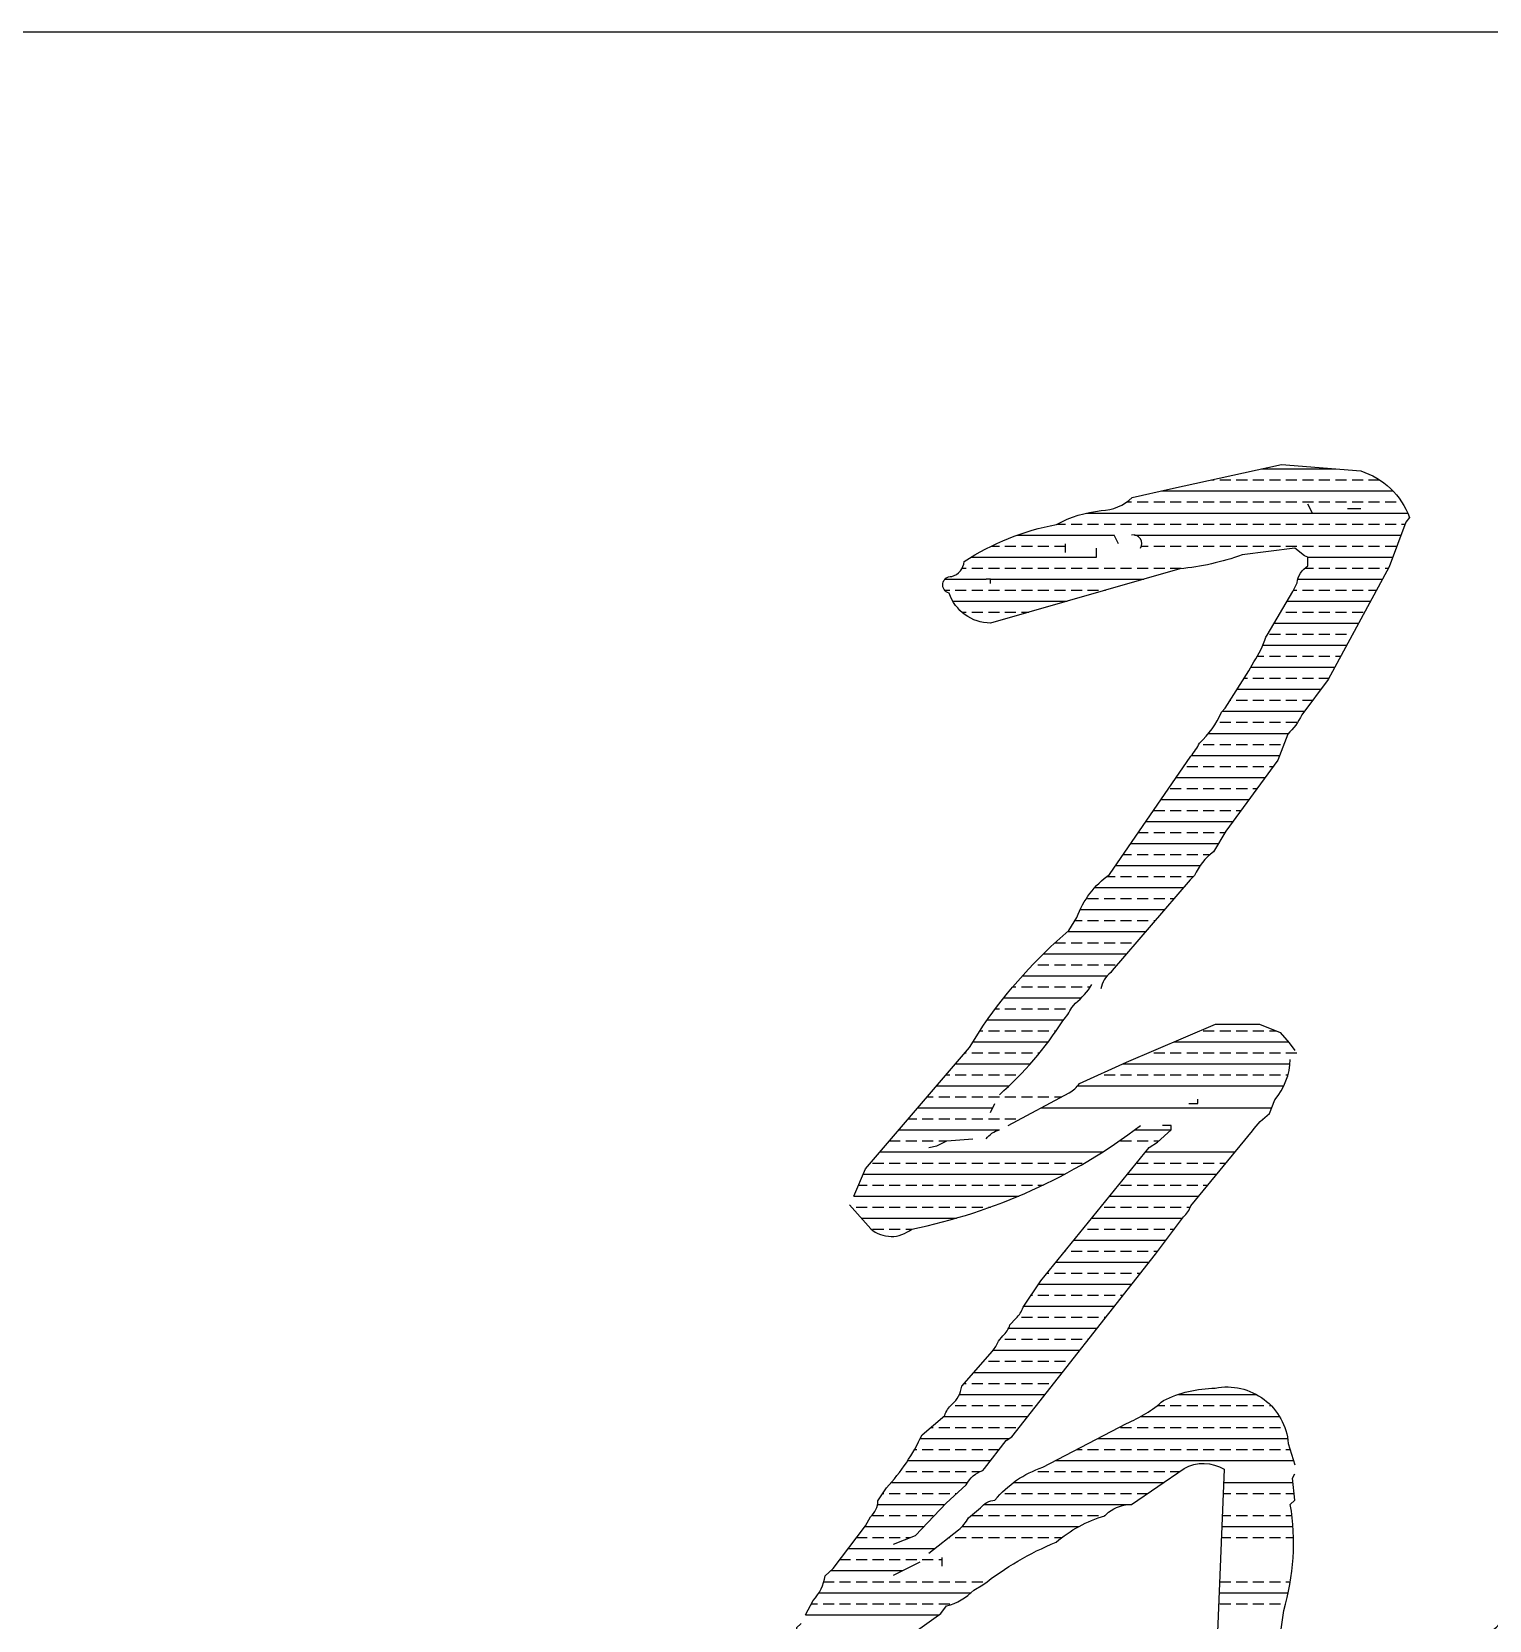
# Model space of a CAD drawing. Header units: millimetres. Extents: x 127 to 2034, y 513 to 812.
# Drawn here: x 1870.835 to 1874.141, y 553.278 to 556.883 of the extents above; entities that cross this region are included whole.
import ezdxf

# ---------------------------------------------------------------- set-up
doc = ezdxf.new("R2010")
doc.units = ezdxf.units.MM

msp = doc.modelspace()

# ---------------------------------------------------------------- linework, layer by layer
at = {"color": 144}
msp.add_line((1798.6147, 556.8826), (1893.9051, 556.8826), dxfattribs=at)
at = {"linetype": 'Continuous'}
for p, q in [((1873.6246, 555.8906), (1873.7934, 555.8906)), ((1873.5113, 555.8656), (1873.5174, 555.8656)), ((1873.5299, 555.8656), (1873.5549, 555.8656)), ((1873.5674, 555.8656), (1873.5924, 555.8656)), ((1873.6049, 555.8656), (1873.6299, 555.8656)), ((1873.6424, 555.8656), (1873.6674, 555.8656)), ((1873.6799, 555.8656), (1873.7049, 555.8656)), ((1873.7174, 555.8656), (1873.7424, 555.8656)), ((1873.7549, 555.8656), (1873.7799, 555.8656)), ((1873.7924, 555.8656), (1873.8174, 555.8656)), ((1873.8299, 555.8656), (1873.8549, 555.8656)), ((1873.8674, 555.8656), (1873.8924, 555.8656)), ((1873.3187, 555.8156), (1873.3299, 555.8156)), ((1873.3424, 555.8156), (1873.3674, 555.8156)), ((1873.3799, 555.8156), (1873.4049, 555.8156)), ((1873.3981, 555.8406), (1873.9227, 555.8406)), ((1873.4174, 555.8156), (1873.4424, 555.8156)), ((1873.4549, 555.8156), (1873.4799, 555.8156)), ((1873.4924, 555.8156), (1873.5174, 555.8156)), ((1873.5299, 555.8156), (1873.5549, 555.8156)), ((1873.5674, 555.8156), (1873.5924, 555.8156)), ((1873.6049, 555.8156), (1873.6299, 555.8156)), ((1873.6424, 555.8156), (1873.6674, 555.8156)), ((1873.6799, 555.8156), (1873.7049, 555.8156)), ((1873.7174, 555.8156), (1873.7424, 555.8156)), ((1873.7549, 555.8156), (1873.7799, 555.8156)), ((1873.7924, 555.8156), (1873.8174, 555.8156)), ((1873.8299, 555.8156), (1873.8549, 555.8156)), ((1873.8674, 555.8156), (1873.8924, 555.8156)), ((1873.9049, 555.8156), (1873.9299, 555.8156)), ((1873.9424, 555.8156), (1873.9425, 555.8156)), ((1873.2278, 555.7906), (1873.9559, 555.7906)), ((1873.161, 555.7656), (1873.1799, 555.7656)), ((1873.1924, 555.7656), (1873.2174, 555.7656)), ((1873.2299, 555.7656), (1873.2549, 555.7656)), ((1873.2674, 555.7656), (1873.2924, 555.7656)), ((1873.3049, 555.7656), (1873.3299, 555.7656)), ((1873.3424, 555.7656), (1873.3674, 555.7656)), ((1873.3799, 555.7656), (1873.4049, 555.7656)), ((1873.4174, 555.7656), (1873.4424, 555.7656)), ((1873.4549, 555.7656), (1873.4799, 555.7656)), ((1873.4924, 555.7656), (1873.5174, 555.7656)), ((1873.5299, 555.7656), (1873.5549, 555.7656)), ((1873.5674, 555.7656), (1873.5924, 555.7656)), ((1873.6049, 555.7656), (1873.6299, 555.7656)), ((1873.6424, 555.7656), (1873.6674, 555.7656)), ((1873.6799, 555.7656), (1873.7049, 555.7656)), ((1873.7174, 555.7656), (1873.7424, 555.7656)), ((1873.7549, 555.7656), (1873.7799, 555.7656)), ((1873.7924, 555.7656), (1873.8174, 555.7656)), ((1873.8299, 555.7656), (1873.8549, 555.7656)), ((1873.8674, 555.7656), (1873.8924, 555.7656)), ((1873.9049, 555.7656), (1873.9299, 555.7656)), ((1873.9424, 555.7656), (1873.9504, 555.7656)), ((1873.0116, 555.7156), (1873.0299, 555.7156)), ((1873.0424, 555.7156), (1873.0674, 555.7156)), ((1873.0707, 555.7406), (1873.2899, 555.7406)), ((1873.0799, 555.7156), (1873.1049, 555.7156)), ((1873.1174, 555.7156), (1873.1424, 555.7156)), ((1873.1549, 555.7156), (1873.1799, 555.7156)), ((1873.3366, 555.7406), (1873.941, 555.7406)), ((1873.3522, 555.7156), (1873.3674, 555.7156)), ((1873.3799, 555.7156), (1873.4049, 555.7156)), ((1873.4174, 555.7156), (1873.4424, 555.7156)), ((1873.4549, 555.7156), (1873.4799, 555.7156)), ((1873.4924, 555.7156), (1873.5174, 555.7156)), ((1873.5299, 555.7156), (1873.5549, 555.7156)), ((1873.5674, 555.7156), (1873.5924, 555.7156)), ((1873.6049, 555.7156), (1873.6299, 555.7156)), ((1873.6424, 555.7156), (1873.6674, 555.7156)), ((1873.6799, 555.7156), (1873.7049, 555.7156)), ((1873.7174, 555.7156), (1873.7424, 555.7156)), ((1873.7549, 555.7156), (1873.7799, 555.7156)), ((1873.7924, 555.7156), (1873.8174, 555.7156)), ((1873.8299, 555.7156), (1873.8549, 555.7156)), ((1873.8674, 555.7156), (1873.8924, 555.7156)), ((1873.9049, 555.7156), (1873.9299, 555.7156)), ((1872.9659, 555.6906), (1873.2499, 555.6906)), ((1873.7299, 555.6906), (1873.9222, 555.6906)), ((1872.9067, 555.6406), (1872.9999, 555.6406)), ((1872.9458, 555.6656), (1872.9549, 555.6656)), ((1872.9674, 555.6656), (1872.9924, 555.6656)), ((1873.0049, 555.6656), (1873.0299, 555.6656)), ((1873.0099, 555.6406), (1873.3573, 555.6406)), ((1873.0424, 555.6656), (1873.0674, 555.6656)), ((1873.0799, 555.6656), (1873.1049, 555.6656)), ((1873.1174, 555.6656), (1873.1424, 555.6656)), ((1873.1549, 555.6656), (1873.1799, 555.6656)), ((1873.1924, 555.6656), (1873.2174, 555.6656)), ((1873.2299, 555.6656), (1873.2549, 555.6656)), ((1873.2674, 555.6656), (1873.2924, 555.6656)), ((1873.3049, 555.6656), (1873.3299, 555.6656)), ((1873.3424, 555.6656), (1873.3674, 555.6656)), ((1873.3799, 555.6656), (1873.4049, 555.6656)), ((1873.4174, 555.6656), (1873.4424, 555.6656)), ((1873.707, 555.6406), (1873.8989, 555.6406)), ((1873.723, 555.6656), (1873.7424, 555.6656)), ((1873.7549, 555.6656), (1873.7799, 555.6656)), ((1873.7924, 555.6656), (1873.8174, 555.6656)), ((1873.8299, 555.6656), (1873.8549, 555.6656)), ((1873.8674, 555.6656), (1873.8924, 555.6656)), ((1873.9049, 555.6656), (1873.9123, 555.6656)), ((1872.9054, 555.6156), (1872.9174, 555.6156)), ((1872.9299, 555.6156), (1872.9549, 555.6156)), ((1872.9674, 555.6156), (1872.9924, 555.6156)), ((1873.0049, 555.6156), (1873.0299, 555.6156)), ((1873.0424, 555.6156), (1873.0674, 555.6156)), ((1873.0799, 555.6156), (1873.1049, 555.6156)), ((1873.1174, 555.6156), (1873.1424, 555.6156)), ((1873.1549, 555.6156), (1873.1799, 555.6156)), ((1873.1924, 555.6156), (1873.2174, 555.6156)), ((1873.2299, 555.6156), (1873.2549, 555.6156)), ((1873.2674, 555.6156), (1873.2705, 555.6156)), ((1873.6974, 555.6156), (1873.7049, 555.6156)), ((1873.7174, 555.6156), (1873.7424, 555.6156)), ((1873.7549, 555.6156), (1873.7799, 555.6156)), ((1873.7924, 555.6156), (1873.8174, 555.6156)), ((1873.8299, 555.6156), (1873.8549, 555.6156)), ((1873.8674, 555.6156), (1873.8854, 555.6156)), ((1872.9242, 555.5906), (1873.1836, 555.5906)), ((1872.9448, 555.5656), (1872.9549, 555.5656)), ((1872.9674, 555.5656), (1872.9924, 555.5656)), ((1873.0049, 555.5656), (1873.0299, 555.5656)), ((1873.0424, 555.5656), (1873.0674, 555.5656)), ((1873.0799, 555.5656), (1873.0968, 555.5656)), ((1873.6799, 555.5656), (1873.7049, 555.5656)), ((1873.683, 555.5906), (1873.8719, 555.5906)), ((1873.7174, 555.5656), (1873.7424, 555.5656)), ((1873.7549, 555.5656), (1873.7799, 555.5656)), ((1873.7924, 555.5656), (1873.8174, 555.5656)), ((1873.8299, 555.5656), (1873.8549, 555.5656)), ((1873.6536, 555.5406), (1873.8449, 555.5406)), ((1873.6424, 555.5156), (1873.6674, 555.5156)), ((1873.6799, 555.5156), (1873.7049, 555.5156)), ((1873.7174, 555.5156), (1873.7424, 555.5156)), ((1873.7549, 555.5156), (1873.7799, 555.5156)), ((1873.7924, 555.5156), (1873.8174, 555.5156)), ((1873.8299, 555.5156), (1873.8315, 555.5156)), ((1873.6152, 555.4656), (1873.6299, 555.4656)), ((1873.6276, 555.4906), (1873.818, 555.4906)), ((1873.6424, 555.4656), (1873.6674, 555.4656)), ((1873.6799, 555.4656), (1873.7049, 555.4656)), ((1873.7174, 555.4656), (1873.7424, 555.4656)), ((1873.7549, 555.4656), (1873.7799, 555.4656)), ((1873.7924, 555.4656), (1873.8045, 555.4656)), ((1873.6004, 555.4406), (1873.791, 555.4406)), ((1873.5694, 555.3906), (1873.7594, 555.3906)), ((1873.5852, 555.4156), (1873.5924, 555.4156)), ((1873.6049, 555.4156), (1873.6299, 555.4156)), ((1873.6424, 555.4156), (1873.6674, 555.4156)), ((1873.6799, 555.4156), (1873.7049, 555.4156)), ((1873.7174, 555.4156), (1873.7424, 555.4156)), ((1873.7549, 555.4156), (1873.7776, 555.4156)), ((1873.5535, 555.3656), (1873.5549, 555.3656)), ((1873.5674, 555.3656), (1873.5924, 555.3656)), ((1873.6049, 555.3656), (1873.6299, 555.3656)), ((1873.6424, 555.3656), (1873.6674, 555.3656)), ((1873.6799, 555.3656), (1873.7049, 555.3656)), ((1873.7174, 555.3656), (1873.7407, 555.3656)), ((1873.5299, 555.3156), (1873.5549, 555.3156)), ((1873.5357, 555.3406), (1873.7219, 555.3406)), ((1873.5674, 555.3156), (1873.5924, 555.3156)), ((1873.6049, 555.3156), (1873.6299, 555.3156)), ((1873.6424, 555.3156), (1873.6674, 555.3156)), ((1873.6799, 555.3156), (1873.7049, 555.3156)), ((1873.5045, 555.2906), (1873.686, 555.2906)), ((1873.4657, 555.2406), (1873.6661, 555.2406)), ((1873.4924, 555.2656), (1873.5174, 555.2656)), ((1873.5299, 555.2656), (1873.5549, 555.2656)), ((1873.5674, 555.2656), (1873.5924, 555.2656)), ((1873.6049, 555.2656), (1873.6299, 555.2656)), ((1873.6424, 555.2656), (1873.6674, 555.2656)), ((1873.4549, 555.2156), (1873.4799, 555.2156)), ((1873.4924, 555.2156), (1873.5174, 555.2156)), ((1873.5299, 555.2156), (1873.5549, 555.2156)), ((1873.5674, 555.2156), (1873.5924, 555.2156)), ((1873.6049, 555.2156), (1873.6299, 555.2156)), ((1873.6424, 555.2156), (1873.6517, 555.2156)), ((1873.431, 555.1906), (1873.6334, 555.1906)), ((1873.3967, 555.1406), (1873.5967, 555.1406)), ((1873.4174, 555.1656), (1873.4424, 555.1656)), ((1873.4549, 555.1656), (1873.4799, 555.1656)), ((1873.4924, 555.1656), (1873.5174, 555.1656)), ((1873.5299, 555.1656), (1873.5549, 555.1656)), ((1873.5674, 555.1656), (1873.5924, 555.1656)), ((1873.6049, 555.1656), (1873.615, 555.1656)), ((1873.3799, 555.1156), (1873.4049, 555.1156)), ((1873.4174, 555.1156), (1873.4424, 555.1156)), ((1873.4549, 555.1156), (1873.4799, 555.1156)), ((1873.4924, 555.1156), (1873.5174, 555.1156)), ((1873.5299, 555.1156), (1873.5549, 555.1156)), ((1873.5674, 555.1156), (1873.5784, 555.1156)), ((1873.3452, 555.0656), (1873.3674, 555.0656)), ((1873.3623, 555.0906), (1873.5601, 555.0906)), ((1873.3799, 555.0656), (1873.4049, 555.0656)), ((1873.4174, 555.0656), (1873.4424, 555.0656)), ((1873.4549, 555.0656), (1873.4799, 555.0656)), ((1873.4924, 555.0656), (1873.5174, 555.0656)), ((1873.5299, 555.0656), (1873.5421, 555.0656)), ((1873.328, 555.0406), (1873.5268, 555.0406)), ((1873.2937, 554.9906), (1873.4854, 554.9906)), ((1873.3108, 555.0156), (1873.3299, 555.0156)), ((1873.3424, 555.0156), (1873.3674, 555.0156)), ((1873.3799, 555.0156), (1873.4049, 555.0156)), ((1873.4174, 555.0156), (1873.4424, 555.0156)), ((1873.4549, 555.0156), (1873.4799, 555.0156)), ((1873.4924, 555.0156), (1873.5076, 555.0156)), ((1873.2732, 554.9656), (1873.2924, 554.9656)), ((1873.3049, 554.9656), (1873.3299, 554.9656)), ((1873.3424, 554.9656), (1873.3674, 554.9656)), ((1873.3799, 554.9656), (1873.4049, 554.9656)), ((1873.4174, 554.9656), (1873.4424, 554.9656)), ((1873.4549, 554.9656), (1873.4699, 554.9656)), ((1873.2299, 554.9156), (1873.2549, 554.9156)), ((1873.2463, 554.9406), (1873.4474, 554.9406)), ((1873.2674, 554.9156), (1873.2924, 554.9156)), ((1873.3049, 554.9156), (1873.3299, 554.9156)), ((1873.3424, 554.9156), (1873.3674, 554.9156)), ((1873.3799, 554.9156), (1873.4049, 554.9156)), ((1873.4174, 554.9156), (1873.4259, 554.9156)), ((1873.2133, 554.8906), (1873.4045, 554.8906)), ((1873.2016, 554.8656), (1873.2174, 554.8656)), ((1873.2299, 554.8656), (1873.2549, 554.8656)), ((1873.2674, 554.8656), (1873.2924, 554.8656)), ((1873.3049, 554.8656), (1873.3299, 554.8656)), ((1873.3424, 554.8656), (1873.3674, 554.8656)), ((1873.3799, 554.8656), (1873.383, 554.8656)), ((1873.1564, 554.8156), (1873.1799, 554.8156)), ((1873.1845, 554.8406), (1873.3615, 554.8406)), ((1873.1924, 554.8156), (1873.2174, 554.8156)), ((1873.2299, 554.8156), (1873.2549, 554.8156)), ((1873.2674, 554.8156), (1873.2924, 554.8156)), ((1873.3049, 554.8156), (1873.3299, 554.8156)), ((1873.1301, 554.7906), (1873.3185, 554.7906)), ((1873.0823, 554.7406), (1873.2745, 554.7406)), ((1873.1174, 554.7656), (1873.1424, 554.7656)), ((1873.1549, 554.7656), (1873.1799, 554.7656)), ((1873.1924, 554.7656), (1873.2174, 554.7656)), ((1873.2299, 554.7656), (1873.2549, 554.7656)), ((1873.2674, 554.7656), (1873.2924, 554.7656)), ((1873.0605, 554.7156), (1873.0674, 554.7156)), ((1873.0799, 554.7156), (1873.1049, 554.7156)), ((1873.1174, 554.7156), (1873.1424, 554.7156)), ((1873.1549, 554.7156), (1873.1799, 554.7156)), ((1873.1924, 554.7156), (1873.2174, 554.7156)), ((1873.2299, 554.7156), (1873.2366, 554.7156)), ((1873.0206, 554.6656), (1873.0299, 554.6656)), ((1873.04, 554.6906), (1873.216, 554.6906)), ((1873.0424, 554.6656), (1873.0674, 554.6656)), ((1873.0799, 554.6656), (1873.1049, 554.6656)), ((1873.1174, 554.6656), (1873.1424, 554.6656)), ((1873.1549, 554.6656), (1873.1799, 554.6656)), ((1873.1924, 554.6656), (1873.1925, 554.6656)), ((1873.0023, 554.6406), (1873.1757, 554.6406)), ((1872.9702, 554.5906), (1873.1409, 554.5906)), ((1872.9858, 554.6156), (1872.9924, 554.6156)), ((1873.0049, 554.6156), (1873.0299, 554.6156)), ((1873.0424, 554.6156), (1873.0674, 554.6156)), ((1873.0799, 554.6156), (1873.1049, 554.6156)), ((1873.1174, 554.6156), (1873.1424, 554.6156)), ((1873.1549, 554.6156), (1873.1588, 554.6156)), ((1873.426, 554.5906), (1873.6853, 554.5906)), ((1873.4924, 554.6156), (1873.5174, 554.6156)), ((1873.5299, 554.6156), (1873.5549, 554.6156)), ((1873.5674, 554.6156), (1873.5924, 554.6156)), ((1873.6049, 554.6156), (1873.6299, 554.6156)), ((1873.6424, 554.6156), (1873.6574, 554.6156)), ((1872.9517, 554.5656), (1872.9549, 554.5656)), ((1872.9674, 554.5656), (1872.9924, 554.5656)), ((1873.0049, 554.5656), (1873.0299, 554.5656)), ((1873.0424, 554.5656), (1873.0674, 554.5656)), ((1873.0799, 554.5656), (1873.1049, 554.5656)), ((1873.1174, 554.5656), (1873.1214, 554.5656)), ((1873.3673, 554.5656), (1873.3674, 554.5656)), ((1873.3799, 554.5656), (1873.4049, 554.5656)), ((1873.4174, 554.5656), (1873.4424, 554.5656)), ((1873.4549, 554.5656), (1873.4799, 554.5656)), ((1873.4924, 554.5656), (1873.5174, 554.5656)), ((1873.5299, 554.5656), (1873.5549, 554.5656)), ((1873.5674, 554.5656), (1873.5924, 554.5656)), ((1873.6049, 554.5656), (1873.6299, 554.5656)), ((1873.6424, 554.5656), (1873.6674, 554.5656)), ((1873.6799, 554.5656), (1873.7049, 554.5656)), ((1872.9303, 554.5406), (1873.1002, 554.5406)), ((1873.3092, 554.5406), (1873.6893, 554.5406)), ((1872.8873, 554.4906), (1873.0519, 554.4906)), ((1872.9088, 554.5156), (1872.9174, 554.5156)), ((1872.9299, 554.5156), (1872.9549, 554.5156)), ((1872.9674, 554.5156), (1872.9924, 554.5156)), ((1873.0049, 554.5156), (1873.0299, 554.5156)), ((1873.0424, 554.5156), (1873.0674, 554.5156)), ((1873.2074, 554.4906), (1873.6751, 554.4906)), ((1873.2543, 554.5156), (1873.2549, 554.5156)), ((1873.2674, 554.5156), (1873.2924, 554.5156)), ((1873.3049, 554.5156), (1873.3299, 554.5156)), ((1873.3424, 554.5156), (1873.3674, 554.5156)), ((1873.3799, 554.5156), (1873.4049, 554.5156)), ((1873.4174, 554.5156), (1873.4424, 554.5156)), ((1873.4549, 554.5156), (1873.4799, 554.5156)), ((1873.4924, 554.5156), (1873.5174, 554.5156)), ((1873.5299, 554.5156), (1873.5549, 554.5156)), ((1873.5674, 554.5156), (1873.5924, 554.5156)), ((1873.6049, 554.5156), (1873.6299, 554.5156)), ((1873.6424, 554.5156), (1873.6674, 554.5156)), ((1873.6799, 554.5156), (1873.6845, 554.5156)), ((1872.8659, 554.4656), (1872.8799, 554.4656)), ((1872.8924, 554.4656), (1872.9174, 554.4656)), ((1872.9299, 554.4656), (1872.9549, 554.4656)), ((1872.9674, 554.4656), (1872.9924, 554.4656)), ((1873.0049, 554.4656), (1873.0299, 554.4656)), ((1873.0424, 554.4656), (1873.0674, 554.4656)), ((1873.0799, 554.4656), (1873.1049, 554.4656)), ((1873.1174, 554.4656), (1873.1424, 554.4656)), ((1873.1549, 554.4656), (1873.1708, 554.4656)), ((1872.823, 554.4156), (1872.8424, 554.4156)), ((1872.8444, 554.4406), (1873.0149, 554.4406)), ((1872.8549, 554.4156), (1872.8799, 554.4156)), ((1872.8924, 554.4156), (1872.9174, 554.4156)), ((1872.9299, 554.4156), (1872.9549, 554.4156)), ((1872.9674, 554.4156), (1872.9924, 554.4156)), ((1873.0049, 554.4156), (1873.0299, 554.4156)), ((1873.0424, 554.4156), (1873.0674, 554.4156)), ((1873.1243, 554.4406), (1873.6473, 554.4406)), ((1873.6279, 554.4156), (1873.6299, 554.4156)), ((1872.8015, 554.3906), (1873.0299, 554.3906)), ((1873.3366, 554.3906), (1873.4199, 554.3906)), ((1872.7586, 554.3406), (1873.264, 554.3406)), ((1872.78, 554.3656), (1872.8049, 554.3656)), ((1872.8174, 554.3656), (1872.8424, 554.3656)), ((1872.8549, 554.3656), (1872.8799, 554.3656)), ((1872.8924, 554.3656), (1872.9105, 554.3656)), ((1873.3049, 554.3656), (1873.3299, 554.3656)), ((1873.3424, 554.3656), (1873.3674, 554.3656)), ((1873.3618, 554.3406), (1873.5644, 554.3406)), ((1873.3799, 554.3656), (1873.3923, 554.3656)), ((1872.7424, 554.3156), (1872.7674, 554.3156)), ((1872.7799, 554.3156), (1872.8049, 554.3156)), ((1872.8174, 554.3156), (1872.8424, 554.3156)), ((1872.8549, 554.3156), (1872.8799, 554.3156)), ((1872.8924, 554.3156), (1872.9174, 554.3156)), ((1872.9299, 554.3156), (1872.9549, 554.3156)), ((1872.9674, 554.3156), (1872.9924, 554.3156)), ((1873.0049, 554.3156), (1873.0299, 554.3156)), ((1873.0424, 554.3156), (1873.0674, 554.3156)), ((1873.0799, 554.3156), (1873.1049, 554.3156)), ((1873.1174, 554.3156), (1873.1424, 554.3156)), ((1873.1549, 554.3156), (1873.1799, 554.3156)), ((1873.1924, 554.3156), (1873.2174, 554.3156)), ((1873.3424, 554.3156), (1873.3674, 554.3156)), ((1873.3799, 554.3156), (1873.4049, 554.3156)), ((1873.4174, 554.3156), (1873.4424, 554.3156)), ((1873.4549, 554.3156), (1873.4799, 554.3156)), ((1873.4924, 554.3156), (1873.5174, 554.3156)), ((1873.5299, 554.3156), (1873.5438, 554.3156)), ((1872.7104, 554.2656), (1872.7299, 554.2656)), ((1872.7209, 554.2906), (1873.1786, 554.2906)), ((1872.7424, 554.2656), (1872.7674, 554.2656)), ((1872.7799, 554.2656), (1872.8049, 554.2656)), ((1872.8174, 554.2656), (1872.8424, 554.2656)), ((1872.8549, 554.2656), (1872.8799, 554.2656)), ((1872.8924, 554.2656), (1872.9174, 554.2656)), ((1872.9299, 554.2656), (1872.9549, 554.2656)), ((1872.9674, 554.2656), (1872.9924, 554.2656)), ((1873.0049, 554.2656), (1873.0299, 554.2656)), ((1873.0424, 554.2656), (1873.0674, 554.2656)), ((1873.0799, 554.2656), (1873.1049, 554.2656)), ((1873.1174, 554.2656), (1873.1292, 554.2656)), ((1873.3049, 554.2656), (1873.3299, 554.2656)), ((1873.3211, 554.2906), (1873.5232, 554.2906)), ((1873.3424, 554.2656), (1873.3674, 554.2656)), ((1873.3799, 554.2656), (1873.4049, 554.2656)), ((1873.4174, 554.2656), (1873.4424, 554.2656)), ((1873.4549, 554.2656), (1873.4799, 554.2656)), ((1873.4924, 554.2656), (1873.5027, 554.2656)), ((1872.6999, 554.2406), (1873.0737, 554.2406)), ((1873.2803, 554.2406), (1873.4821, 554.2406)), ((1872.7049, 554.2156), (1872.7299, 554.2156)), ((1872.7424, 554.2156), (1872.7674, 554.2156)), ((1872.7799, 554.2156), (1872.8049, 554.2156)), ((1872.8174, 554.2156), (1872.8424, 554.2156)), ((1872.8549, 554.2156), (1872.8799, 554.2156)), ((1872.8924, 554.2156), (1872.9174, 554.2156)), ((1872.9299, 554.2156), (1872.9549, 554.2156)), ((1872.9674, 554.2156), (1872.9924, 554.2156)), ((1873.0049, 554.2156), (1873.0096, 554.2156)), ((1873.2674, 554.2156), (1873.2924, 554.2156)), ((1873.3049, 554.2156), (1873.3299, 554.2156)), ((1873.3424, 554.2156), (1873.3674, 554.2156)), ((1873.3799, 554.2156), (1873.4049, 554.2156)), ((1873.4174, 554.2156), (1873.4424, 554.2156)), ((1873.4549, 554.2156), (1873.4629, 554.2156)), ((1872.7166, 554.1906), (1872.9323, 554.1906)), ((1872.7424, 554.1656), (1872.7674, 554.1656)), ((1872.7799, 554.1656), (1872.8049, 554.1656)), ((1872.8174, 554.1656), (1872.8307, 554.1656)), ((1873.2299, 554.1656), (1873.2549, 554.1656)), ((1873.2396, 554.1906), (1873.4456, 554.1906)), ((1873.2674, 554.1656), (1873.2924, 554.1656)), ((1873.3049, 554.1656), (1873.3299, 554.1656)), ((1873.3424, 554.1656), (1873.3674, 554.1656)), ((1873.3799, 554.1656), (1873.4049, 554.1656)), ((1873.4174, 554.1656), (1873.4268, 554.1656)), ((1873.1989, 554.1406), (1873.408, 554.1406)), ((1873.1582, 554.0906), (1873.3698, 554.0906)), ((1873.1785, 554.1156), (1873.1799, 554.1156)), ((1873.1924, 554.1156), (1873.2174, 554.1156)), ((1873.2299, 554.1156), (1873.2549, 554.1156)), ((1873.2674, 554.1156), (1873.2924, 554.1156)), ((1873.3049, 554.1156), (1873.3299, 554.1156)), ((1873.3424, 554.1156), (1873.3674, 554.1156)), ((1873.3799, 554.1156), (1873.3892, 554.1156)), ((1873.1378, 554.0656), (1873.1424, 554.0656)), ((1873.1549, 554.0656), (1873.1799, 554.0656)), ((1873.1924, 554.0656), (1873.2174, 554.0656)), ((1873.2299, 554.0656), (1873.2549, 554.0656)), ((1873.2674, 554.0656), (1873.2924, 554.0656)), ((1873.3049, 554.0656), (1873.3299, 554.0656)), ((1873.3424, 554.0656), (1873.3501, 554.0656)), ((1873.1019, 554.0156), (1873.1049, 554.0156)), ((1873.1174, 554.0156), (1873.1424, 554.0156)), ((1873.1186, 554.0406), (1873.3304, 554.0406)), ((1873.1549, 554.0156), (1873.1799, 554.0156)), ((1873.1924, 554.0156), (1873.2174, 554.0156)), ((1873.2299, 554.0156), (1873.2549, 554.0156)), ((1873.2674, 554.0156), (1873.2924, 554.0156)), ((1873.3049, 554.0156), (1873.3107, 554.0156)), ((1873.0853, 553.9906), (1873.291, 553.9906)), ((1873.0799, 553.9656), (1873.1049, 553.9656)), ((1873.1174, 553.9656), (1873.1424, 553.9656)), ((1873.1549, 553.9656), (1873.1799, 553.9656)), ((1873.1924, 553.9656), (1873.2174, 553.9656)), ((1873.2299, 553.9656), (1873.2549, 553.9656)), ((1873.2674, 553.9656), (1873.2713, 553.9656)), ((1873.0424, 553.9156), (1873.0674, 553.9156)), ((1873.0508, 553.9406), (1873.2517, 553.9406)), ((1873.0799, 553.9156), (1873.1049, 553.9156)), ((1873.1174, 553.9156), (1873.1424, 553.9156)), ((1873.1549, 553.9156), (1873.1799, 553.9156)), ((1873.1924, 553.9156), (1873.2174, 553.9156)), ((1873.2299, 553.9156), (1873.232, 553.9156)), ((1873.0156, 553.8906), (1873.2123, 553.8906)), ((1872.972, 553.8406), (1873.1729, 553.8406)), ((1873.0049, 553.8656), (1873.0299, 553.8656)), ((1873.0424, 553.8656), (1873.0674, 553.8656)), ((1873.0799, 553.8656), (1873.1049, 553.8656)), ((1873.1174, 553.8656), (1873.1424, 553.8656)), ((1873.1549, 553.8656), (1873.1799, 553.8656)), ((1873.1924, 553.8656), (1873.1926, 553.8656)), ((1872.9501, 553.8156), (1872.9549, 553.8156)), ((1872.9674, 553.8156), (1872.9924, 553.8156)), ((1873.0049, 553.8156), (1873.0299, 553.8156)), ((1873.0424, 553.8156), (1873.0674, 553.8156)), ((1873.0799, 553.8156), (1873.1049, 553.8156)), ((1873.1174, 553.8156), (1873.1424, 553.8156)), ((1872.9299, 553.7656), (1872.9549, 553.7656)), ((1872.9396, 553.7906), (1873.1335, 553.7906)), ((1872.9674, 553.7656), (1872.9924, 553.7656)), ((1873.0049, 553.7656), (1873.0299, 553.7656)), ((1873.0424, 553.7656), (1873.0674, 553.7656)), ((1873.0799, 553.7656), (1873.1049, 553.7656)), ((1873.3886, 553.7656), (1873.4049, 553.7656)), ((1873.4174, 553.7656), (1873.4424, 553.7656)), ((1873.4362, 553.7906), (1873.6127, 553.7906)), ((1873.4549, 553.7656), (1873.4799, 553.7656)), ((1873.4924, 553.7656), (1873.5174, 553.7656)), ((1873.5299, 553.7656), (1873.5549, 553.7656)), ((1873.5674, 553.7656), (1873.5924, 553.7656)), ((1873.6049, 553.7656), (1873.6299, 553.7656)), ((1873.6424, 553.7656), (1873.6459, 553.7656)), ((1872.9036, 553.7406), (1873.0942, 553.7406)), ((1873.351, 553.7406), (1873.6653, 553.7406)), ((1872.8505, 553.6906), (1873.0522, 553.6906)), ((1872.874, 553.7156), (1872.8799, 553.7156)), ((1872.8924, 553.7156), (1872.9174, 553.7156)), ((1872.9299, 553.7156), (1872.9549, 553.7156)), ((1872.9674, 553.7156), (1872.9924, 553.7156)), ((1873.0049, 553.7156), (1873.0299, 553.7156)), ((1873.0424, 553.7156), (1873.0674, 553.7156)), ((1873.2532, 553.6906), (1873.6839, 553.6906)), ((1873.3049, 553.7156), (1873.3299, 553.7156)), ((1873.3424, 553.7156), (1873.3674, 553.7156)), ((1873.3799, 553.7156), (1873.4049, 553.7156)), ((1873.4174, 553.7156), (1873.4424, 553.7156)), ((1873.4549, 553.7156), (1873.4799, 553.7156)), ((1873.4924, 553.7156), (1873.5174, 553.7156)), ((1873.5299, 553.7156), (1873.5549, 553.7156)), ((1873.5674, 553.7156), (1873.5924, 553.7156)), ((1873.6049, 553.7156), (1873.6299, 553.7156)), ((1873.6424, 553.7156), (1873.6674, 553.7156)), ((1872.8374, 553.6656), (1872.8424, 553.6656)), ((1872.8549, 553.6656), (1872.8799, 553.6656)), ((1872.8924, 553.6656), (1872.9174, 553.6656)), ((1872.9299, 553.6656), (1872.9549, 553.6656)), ((1872.9674, 553.6656), (1872.9924, 553.6656)), ((1873.0049, 553.6656), (1873.0294, 553.6656)), ((1873.2056, 553.6656), (1873.2174, 553.6656)), ((1873.2299, 553.6656), (1873.2549, 553.6656)), ((1873.2674, 553.6656), (1873.2924, 553.6656)), ((1873.3049, 553.6656), (1873.3299, 553.6656)), ((1873.3424, 553.6656), (1873.3674, 553.6656)), ((1873.3799, 553.6656), (1873.4049, 553.6656)), ((1873.4174, 553.6656), (1873.4424, 553.6656)), ((1873.4549, 553.6656), (1873.4799, 553.6656)), ((1873.4924, 553.6656), (1873.5174, 553.6656)), ((1873.5299, 553.6656), (1873.5549, 553.6656)), ((1873.5674, 553.6656), (1873.5924, 553.6656)), ((1873.6049, 553.6656), (1873.6299, 553.6656)), ((1873.6424, 553.6656), (1873.6674, 553.6656)), ((1873.6799, 553.6656), (1873.6894, 553.6656)), ((1872.8223, 553.6406), (1873.0099, 553.6406)), ((1873.158, 553.6406), (1873.6969, 553.6406)), ((1872.7847, 553.5906), (1872.9578, 553.5906)), ((1872.8049, 553.6156), (1872.8049, 553.6156)), ((1872.8174, 553.6156), (1872.8424, 553.6156)), ((1872.8549, 553.6156), (1872.8799, 553.6156)), ((1872.8924, 553.6156), (1872.9174, 553.6156)), ((1872.9299, 553.6156), (1872.9549, 553.6156)), ((1872.9674, 553.6156), (1872.9862, 553.6156)), ((1873.062, 553.5906), (1873.4025, 553.5906)), ((1873.1043, 553.6156), (1873.1049, 553.6156)), ((1873.1174, 553.6156), (1873.1424, 553.6156)), ((1873.1549, 553.6156), (1873.1799, 553.6156)), ((1873.1924, 553.6156), (1873.2174, 553.6156)), ((1873.2299, 553.6156), (1873.2549, 553.6156)), ((1873.2674, 553.6156), (1873.2924, 553.6156)), ((1873.3049, 553.6156), (1873.3299, 553.6156)), ((1873.3424, 553.6156), (1873.3674, 553.6156)), ((1873.3799, 553.6156), (1873.4049, 553.6156)), ((1873.4174, 553.6156), (1873.4388, 553.6156)), ((1873.5387, 553.5906), (1873.6959, 553.5906)), ((1872.7654, 553.5656), (1872.7674, 553.5656)), ((1872.7799, 553.5656), (1872.8049, 553.5656)), ((1872.8174, 553.5656), (1872.8424, 553.5656)), ((1872.8549, 553.5656), (1872.8799, 553.5656)), ((1872.8924, 553.5656), (1872.9174, 553.5656)), ((1872.9299, 553.5656), (1872.933, 553.5656)), ((1873.0424, 553.5656), (1873.0674, 553.5656)), ((1873.0799, 553.5656), (1873.1049, 553.5656)), ((1873.1174, 553.5656), (1873.1424, 553.5656)), ((1873.1549, 553.5656), (1873.1799, 553.5656)), ((1873.1924, 553.5656), (1873.2174, 553.5656)), ((1873.2299, 553.5656), (1873.2549, 553.5656)), ((1873.2674, 553.5656), (1873.2924, 553.5656)), ((1873.3049, 553.5656), (1873.3299, 553.5656)), ((1873.3424, 553.5656), (1873.3662, 553.5656)), ((1873.5377, 553.5656), (1873.5549, 553.5656)), ((1873.5674, 553.5656), (1873.5924, 553.5656)), ((1873.6049, 553.5656), (1873.6299, 553.5656)), ((1873.6424, 553.5656), (1873.6674, 553.5656)), ((1873.6799, 553.5656), (1873.6984, 553.5656)), ((1872.7424, 553.5156), (1872.7674, 553.5156)), ((1872.7535, 553.5406), (1872.9061, 553.5406)), ((1872.7799, 553.5156), (1872.8049, 553.5156)), ((1872.8174, 553.5156), (1872.8424, 553.5156)), ((1872.8549, 553.5156), (1872.8799, 553.5156)), ((1872.9674, 553.5156), (1872.9924, 553.5156)), ((1872.9945, 553.5406), (1873.3259, 553.5406)), ((1873.0049, 553.5156), (1873.0299, 553.5156)), ((1873.0424, 553.5156), (1873.0674, 553.5156)), ((1873.0799, 553.5156), (1873.1049, 553.5156)), ((1873.1174, 553.5156), (1873.1424, 553.5156)), ((1873.1549, 553.5156), (1873.1799, 553.5156)), ((1873.1924, 553.5156), (1873.2174, 553.5156)), ((1873.2299, 553.5156), (1873.2549, 553.5156)), ((1873.2674, 553.5156), (1873.2691, 553.5156)), ((1873.5357, 553.5156), (1873.5549, 553.5156)), ((1873.5674, 553.5156), (1873.5924, 553.5156)), ((1873.6049, 553.5156), (1873.6299, 553.5156)), ((1873.6424, 553.5156), (1873.6674, 553.5156)), ((1873.6799, 553.5156), (1873.6935, 553.5156)), ((1872.7245, 553.4906), (1872.8589, 553.4906)), ((1872.9452, 553.4906), (1873.2101, 553.4906)), ((1873.5347, 553.4906), (1873.6959, 553.4906)), ((1872.687, 553.4406), (1872.8828, 553.4406)), ((1872.7057, 553.4656), (1872.7299, 553.4656)), ((1872.7424, 553.4656), (1872.7674, 553.4656)), ((1872.7799, 553.4656), (1872.8049, 553.4656)), ((1872.8174, 553.4656), (1872.8274, 553.4656)), ((1872.9149, 553.4656), (1872.9174, 553.4656)), ((1872.9299, 553.4656), (1872.9549, 553.4656)), ((1872.9674, 553.4656), (1872.9924, 553.4656)), ((1873.0049, 553.4656), (1873.0299, 553.4656)), ((1873.0424, 553.4656), (1873.0674, 553.4656)), ((1873.0799, 553.4656), (1873.1049, 553.4656)), ((1873.1174, 553.4656), (1873.1424, 553.4656)), ((1873.1549, 553.4656), (1873.1715, 553.4656)), ((1873.5337, 553.4656), (1873.5549, 553.4656)), ((1873.5674, 553.4656), (1873.5924, 553.4656)), ((1873.6049, 553.4656), (1873.6299, 553.4656)), ((1873.6424, 553.4656), (1873.6674, 553.4656)), ((1873.6799, 553.4656), (1873.6971, 553.4656)), ((1872.6683, 553.4156), (1872.6924, 553.4156)), ((1872.7049, 553.4156), (1872.7299, 553.4156)), ((1872.7424, 553.4156), (1872.7674, 553.4156)), ((1872.7799, 553.4156), (1872.8049, 553.4156)), ((1872.8174, 553.4156), (1872.8424, 553.4156)), ((1872.8549, 553.4156), (1872.8799, 553.4156)), ((1872.8924, 553.4156), (1872.8999, 553.4156)), ((1872.6316, 553.3656), (1872.6549, 553.3656)), ((1872.6477, 553.3906), (1872.8099, 553.3906)), ((1872.6674, 553.3656), (1872.6924, 553.3656)), ((1872.7049, 553.3656), (1872.7299, 553.3656)), ((1872.7424, 553.3656), (1872.7674, 553.3656)), ((1872.7799, 553.3656), (1872.8049, 553.3656)), ((1872.8174, 553.3656), (1872.8424, 553.3656)), ((1872.8549, 553.3656), (1872.8799, 553.3656)), ((1872.8924, 553.3656), (1872.9174, 553.3656)), ((1872.9299, 553.3656), (1872.9549, 553.3656)), ((1872.9674, 553.3656), (1872.9924, 553.3656)), ((1873.5299, 553.3656), (1873.5549, 553.3656)), ((1873.5674, 553.3656), (1873.5924, 553.3656)), ((1873.6049, 553.3656), (1873.6299, 553.3656)), ((1873.6424, 553.3656), (1873.6674, 553.3656)), ((1873.6799, 553.3656), (1873.6901, 553.3656)), ((1872.6208, 553.3406), (1872.9658, 553.3406)), ((1873.5286, 553.3406), (1873.6853, 553.3406)), ((1872.6034, 553.3156), (1872.6174, 553.3156)), ((1872.6299, 553.3156), (1872.6549, 553.3156)), ((1872.6674, 553.3156), (1872.6924, 553.3156)), ((1872.7049, 553.3156), (1872.7299, 553.3156)), ((1872.7424, 553.3156), (1872.7674, 553.3156)), ((1872.7799, 553.3156), (1872.8049, 553.3156)), ((1872.8174, 553.3156), (1872.8424, 553.3156)), ((1872.8549, 553.3156), (1872.8799, 553.3156)), ((1872.8924, 553.3156), (1872.9174, 553.3156)), ((1873.5299, 553.3156), (1873.5549, 553.3156)), ((1873.5674, 553.3156), (1873.5924, 553.3156)), ((1873.6049, 553.3156), (1873.6299, 553.3156)), ((1873.6424, 553.3156), (1873.6674, 553.3156)), ((1872.5899, 553.2906), (1872.7099, 553.2906)), ((1872.7299, 553.2906), (1872.8939, 553.2906))]:
    msp.add_line(p, q, dxfattribs=at)
at = {"color": 7, "linetype": 'Continuous'}
for points in [[(1872.6999, 554.2406), (1872.7259, 554.3026), (1872.9624, 554.5781), (1872.9939, 554.6286, -0.065184), (1873.1874, 554.8431), (1873.2059, 554.8726, -0.154855), (1873.2799, 554.9706), (1873.4639, 555.2386, 0.074583), (1873.4839, 555.2686, 0.100778), (1873.5339, 555.3386), (1873.5424, 555.3481), (1873.5959, 555.4326), (1873.6074, 555.4531, 0.070688), (1873.6344, 555.5091), (1873.6374, 555.5131), (1873.6959, 555.6126), (1873.7054, 555.6321, -0.238607), (1873.7299, 555.6706), (1873.7299, 555.6906), (1873.7224, 555.6931), (1873.6999, 555.7106), (1873.5806, 555.6957, -0.06635), (1873.4391, 555.6641), (1873.0099, 555.5406, -0.317058), (1872.9159, 555.6086, -0.909287), (1872.9219, 555.6466, 0.32514), (1872.9499, 555.6806, -0.09816), (1873.1593, 555.7646, -0.102535), (1873.2611, 555.7959, 0.186576), (1873.3308, 555.8257), (1873.4184, 555.8451), (1873.6699, 555.9006), (1873.8496, 555.886, -0.233471), (1873.9599, 555.7806), (1873.9519, 555.7696), (1873.9139, 555.6686), (1873.7759, 555.4126), (1873.7159, 555.3326, -0.08689), (1873.6844, 555.2891), (1873.6619, 555.2296), (1873.5439, 555.0686), (1873.5154, 555.0221, 0.120024), (1873.4724, 554.9681), (1873.4624, 554.9581), (1873.2854, 554.7521), (1873.2824, 554.7481, 0.181335), (1873.2599, 554.7106)], [(1873.3499, 555.7106, 0.649873), (1873.3299, 555.7406)], [(1873.0299, 554.4706, 0.071321), (1873.1739, 554.6386, 0.074583), (1873.1939, 554.6686), (1873.2024, 554.6781, 0.076748), (1873.2399, 554.7206)], [(1873.0499, 554.4006), (1873.1884, 554.4751, 0.125182), (1873.2114, 554.4961), (1873.3179, 554.5446), (1873.5199, 554.6306), (1873.6199, 554.6306), (1873.6665, 554.612), (1873.6874, 554.5881), (1873.6999, 554.5706)], [(1872.7899, 553.4506), (1872.8399, 553.4706), (1872.9089, 553.5436), (1872.9549, 553.5856, -0.194362), (1872.9924, 553.6181), (1872.9959, 553.6226), (1873.0449, 553.6856), (1873.0579, 553.6946), (1873.3839, 554.1086), (1873.4474, 554.1931, 0.136579), (1873.4639, 554.2186), (1873.6039, 554.3886, -0.068666), (1873.6424, 554.4281), (1873.6544, 554.4591, 0.169789), (1873.6899, 554.5506)], [(1872.5899, 553.2906), (1872.6074, 553.3231, 0.157551), (1872.6344, 553.3791), (1872.653, 553.3952), (1872.7259, 553.4926), (1872.7374, 553.5131, 0.209108), (1872.7544, 553.5491), (1872.7739, 553.5786, 0.080494), (1872.8544, 553.6991), (1872.9059, 553.7426, -0.135236), (1872.9224, 553.7681, 0.198659), (1872.9444, 553.8091), (1873.0139, 553.8886, 0.075651), (1873.0279, 553.9116), (1873.0374, 553.9231, 0.136579), (1873.0539, 553.9486), (1873.0674, 553.9631, 0.136579), (1873.0839, 553.9886), (1873.1239, 554.0486), (1873.3699, 554.3506), (1873.3889, 554.3626), (1873.4199, 554.3906), (1873.4199, 554.4006), (1873.3999, 554.4006)], [(1872.6899, 554.2206), (1872.7379, 554.1666, 0.371542), (1872.8309, 554.1658, 0.113467), (1873.3499, 554.4006)], [(1872.9999, 554.3706, -0.184026), (1873.0299, 554.3906)], [(1873.9099, 552.9906), (1873.9099, 553.0306), (1873.9259, 553.0426, -0.1556), (1874.0224, 553.1281), (1874.1274, 553.2431, 0.1571), (1874.1799, 553.2906), (1874.2949, 553.3956, -0.163895), (1874.3424, 553.4381), (1874.4424, 553.5481, 0.071068), (1874.5024, 553.6181), (1874.6139, 553.7186, -0.111176), (1874.6419, 553.7366), (1874.6849, 553.7756, -0.072918), (1874.7124, 553.8081, 0.163169), (1874.7443, 553.9401), (1874.7469, 554.0216), (1874.7499, 554.0406)], [(1872.8699, 553.4306), (1872.9374, 553.4831, 0.082763), (1872.9599, 553.5106), (1872.9874, 553.5331, -0.223716), (1873.0199, 553.5506, -0.141931), (1873.1284, 553.6251), (1873.3179, 553.7246, 0.082673), (1873.4019, 553.7766, -0.109812), (1873.5193, 553.8048, -0.447521), (1873.6852, 553.6794), (1873.6999, 553.6306)], [(1872.5799, 553.2706), (1872.5699, 553.2606), (1872.5699, 553.2406), (1872.5935, 553.1915, 0.153792), (1872.6124, 553.1631, 0.300331), (1872.7419, 553.1866), (1872.7619, 553.1966), (1872.8974, 553.2931), (1872.9099, 553.3106, 0.140741), (1872.9719, 553.3466), (1872.9924, 553.3581, -0.069654), (1873.1584, 553.4551, -0.102276), (1873.2688, 553.5153), (1873.2774, 553.5231, -0.174948), (1873.3299, 553.5406), (1873.4489, 553.6226, -0.270458), (1873.5399, 553.6206), (1873.525, 553.2509, -0.263768), (1873.4999, 553.2206)], [(1873.6399, 553.1006), (1873.6419, 553.1096), (1873.6539, 553.1386), (1873.6399, 553.1606), (1873.6399, 553.2006), (1873.6499, 553.2206), (1873.665, 553.2313), (1873.6748, 553.2999, 0.114996), (1873.6899, 553.5406), (1873.6999, 553.5506), (1873.6949, 553.6006), (1873.6999, 553.6106)]]:
    msp.add_lwpolyline(points, format="xyb", dxfattribs=at)
for points in [[(1873.7399, 555.7906), (1873.7299, 555.8106)], [(1873.8199, 555.8006), (1873.8499, 555.8006)], [(1873.1799, 555.7006), (1873.1799, 555.7206)], [(1873.2499, 555.6906), (1873.2499, 555.7106)], [(1873.2999, 555.7206), (1873.2899, 555.7406)], [(1873.0099, 555.6306), (1873.0099, 555.6406), (1872.9999, 555.6406)], [(1873.0099, 554.4306), (1873.0199, 554.4506)], [(1873.4599, 554.4506), (1873.4799, 554.4506), (1873.4799, 554.4606)], [(1872.8699, 554.3506), (1872.8879, 554.3546), (1872.9108, 554.3657), (1872.9699, 554.3706)], [(1872.7899, 553.3806), (1872.8499, 553.4106)], [(1872.8999, 553.4006), (1872.8999, 553.4206)], [(1872.7099, 553.2906), (1872.7299, 553.2906)]]:
    msp.add_lwpolyline(points, dxfattribs=at)

doc.saveas('drawing.dxf')
